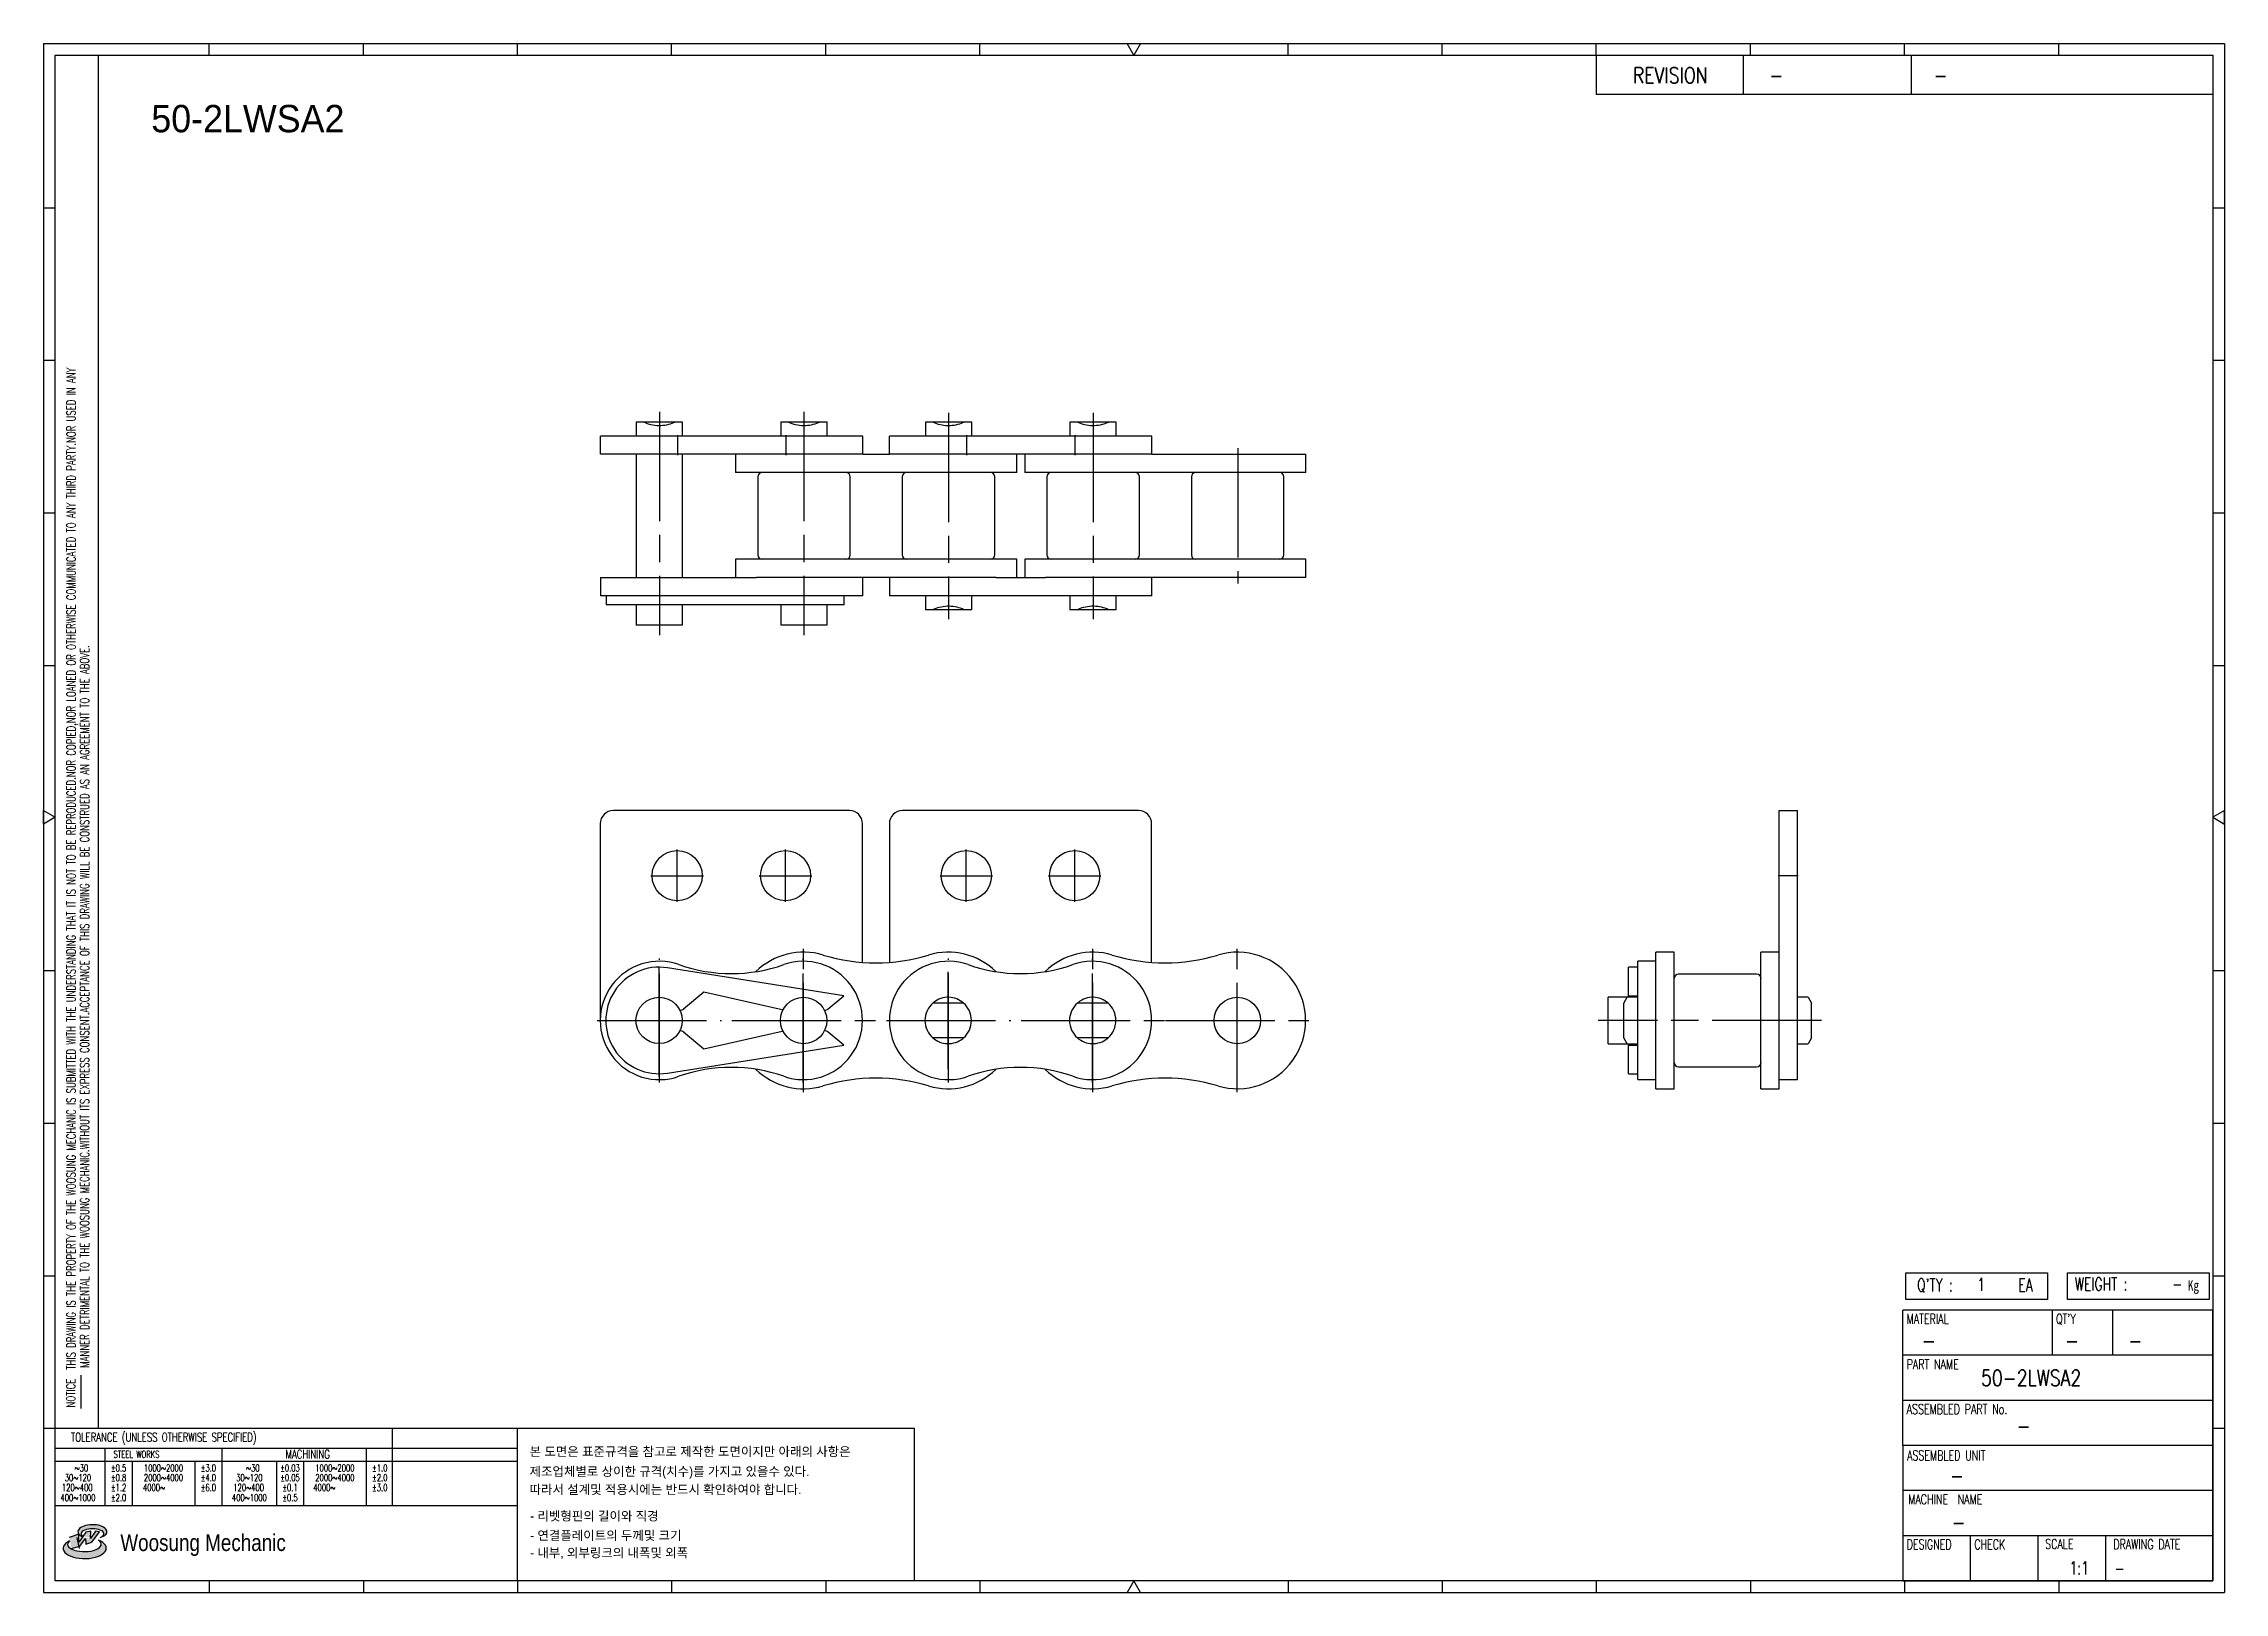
# Model space of a CAD drawing. Header units: millimetres. Extents: x 560 to 800, y 59 to 229.
import ezdxf
from ezdxf.enums import TextEntityAlignment as Align

# ---------------------------------------------------------------- set-up
doc = ezdxf.new("R2010")
doc.units = ezdxf.units.MM
doc.linetypes.add('AM_ISO08W050', pattern=[18, 12, -1.5, 3, -1.5])
doc.layers.add('CL1', color=140, linetype='AM_ISO08W050', lineweight=25)
doc.layers.add('TITLE', color=7, linetype='Continuous')
doc.layers.add('도면레이아웃', color=7, linetype='Continuous')
doc.styles.add('HAN', font='ROMANS.shx', dxfattribs={"width": 0.7, "bigfont": 'whgtxt.shx'})
doc.styles.add('HKD_ST2', font='romans.shx', dxfattribs={"width": 0.7, "height": 4, "bigfont": '@extfont2.shx'})
doc.styles.add('MtXpl_', font='Gulim.ttf')
doc.styles.add('SLDTEXTSTYLE4', font='arial.ttf', dxfattribs={"width": 0.8})

# ---------------------------------------------------------------- blocks, each defined once
blk = doc.blocks.new('MAST')
at = {"layer": '도면레이아웃'}
h = blk.add_hatch(color=10, dxfattribs=at)
h.paths.add_polyline_path([(1.544, 35.177), (1.554, 34.966), (1.779, 35.034), (2.054, 35.422), (1.908, 35.446), (1.728, 35.167), (1.741, 35.439), (1.547, 35.405), (1.292, 35.041), (1.295, 35.33), (0.943, 35.208), (1.03, 34.8), (1.336, 34.885)])
edge = h.paths.add_edge_path()
edge.add_ellipse((1.795, 35.421), major_axis=(-0.53, 0), ratio=0.487785, start_angle=122.36065, end_angle=403.39574)
edge.add_line((1.411, 35.244), (1.419, 35.261))
edge.add_ellipse((1.798, 35.344), major_axis=(-0.423, 0), ratio=0.444396, start_angle=131.58977, end_angle=386.19408, ccw=False)
edge = h.paths.add_edge_path()
edge.add_ellipse((1.512, 34.815), major_axis=(-0.793, 0), ratio=0.480113, start_angle=314.67633, end_angle=590.85213)
edge.add_ellipse((1.501, 34.958), major_axis=(-0.62, 0), ratio=0.43311, start_angle=331.7024, end_angle=574.42495, ccw=False)
at = {"color": 140}
for p, q in [((0, 90.118), (80.15, 90.118)), ((0, 90.118), (0, 33.191)), ((80.15, 90.118), (80.15, 33.191)), ((57.068, 89.693), (57.068, 88.246)), ((62.47, 89.693), (62.47, 88.246)), ((68.635, 89.693), (68.635, 88.246)), ((79.725, 88.246), (57.068, 88.246)), ((68.449, 43.961), (68.449, 44.936)), ((68.449, 44.936), (73.654, 44.936)), ((73.654, 44.936), (73.654, 43.961)), ((74.39, 43.961), (74.39, 44.936)), ((74.39, 44.936), (79.595, 44.936)), ((79.595, 44.936), (79.595, 43.961)), ((68.336, 38.59), (68.336, 43.563)), ((79.725, 43.563), (68.336, 43.563)), ((73.654, 43.961), (68.449, 43.961)), ((73.827, 43.563), (73.827, 41.905)), ((79.595, 43.961), (74.39, 43.961)), ((76.037, 43.563), (76.037, 41.905)), ((79.725, 38.59), (79.725, 43.563)), ((79.725, 41.905), (68.336, 41.905)), ((79.725, 40.248), (68.336, 40.248)), ((68.336, 38.59), (68.336, 33.616)), ((79.725, 38.59), (68.336, 38.59)), ((79.725, 33.616), (79.725, 38.59)), ((79.725, 36.932), (68.336, 36.932)), ((79.725, 35.274), (68.336, 35.274)), ((70.822, 33.616), (70.822, 35.274)), ((73.309, 33.616), (73.309, 35.274)), ((75.796, 33.616), (75.796, 35.274)), ((0, 33.191), (80.15, 33.191)), ((68.336, 33.616), (79.725, 33.616))]:
    blk.add_line(p, q, dxfattribs=at)
for p, q in [((6.089, 89.693), (6.089, 90.118)), ((11.753, 89.693), (11.753, 90.118)), ((17.418, 89.693), (17.418, 90.118)), ((23.082, 89.693), (23.082, 90.118)), ((28.746, 89.693), (28.746, 90.118)), ((34.411, 89.693), (34.411, 90.118)), ((45.739, 89.693), (45.739, 90.118)), ((51.404, 89.693), (51.404, 90.118)), ((57.068, 89.693), (57.068, 90.118)), ((62.732, 89.693), (62.732, 90.118)), ((68.397, 89.693), (68.397, 90.118)), ((74.061, 89.693), (74.061, 90.118)), ((0, 84.085), (0.425, 84.085)), ((79.725, 84.085), (80.15, 84.085)), ((0, 78.478), (0.425, 78.478)), ((79.725, 78.478), (80.15, 78.478)), ((0, 72.87), (0.425, 72.87)), ((79.725, 72.87), (80.15, 72.87)), ((0, 67.262), (0.425, 67.262)), ((79.725, 67.262), (80.15, 67.262)), ((0, 56.047), (0.425, 56.047)), ((79.725, 56.047), (80.15, 56.047)), ((0, 50.439), (0.425, 50.439)), ((79.725, 50.439), (80.15, 50.439)), ((0, 44.832), (0.425, 44.832)), ((79.725, 44.832), (80.15, 44.832)), ((1.377, 39.947), (1.377, 41.174)), ((0, 39.224), (0.425, 39.224)), ((79.725, 39.224), (80.15, 39.224)), ((6.089, 33.616), (6.089, 33.191)), ((11.753, 33.616), (11.753, 33.191)), ((17.418, 33.616), (17.418, 33.191)), ((23.082, 33.616), (23.082, 33.191)), ((28.746, 33.616), (28.746, 33.191)), ((34.411, 33.616), (34.411, 33.191)), ((45.739, 33.616), (45.739, 33.191)), ((51.404, 33.616), (51.404, 33.191)), ((57.068, 33.616), (57.068, 33.191)), ((62.732, 33.616), (62.732, 33.191)), ((68.397, 33.616), (68.397, 33.191)), ((74.061, 33.616), (74.061, 33.191))]:
    blk.add_line(p, q)
at = {"color": 2}
for p, q in [((2.017, 39.224), (2.017, 89.693)), ((0.425, 39.224), (17.418, 39.224)), ((0.425, 38.487), (17.418, 38.487)), ((2.257, 38.487), (2.257, 36.382)), ((6.557, 38.5), (6.557, 36.382)), ((11.857, 38.487), (11.857, 36.382)), ((12.816, 39.224), (12.816, 36.382)), ((17.418, 33.616), (17.418, 39.224)), ((0.425, 38.012), (17.418, 38.012)), ((3.257, 38.012), (3.257, 36.382)), ((5.557, 38.012), (5.557, 36.382)), ((8.557, 38.012), (8.557, 36.382)), ((9.557, 38.026), (9.557, 36.382)), ((0.425, 36.382), (17.418, 36.382))]:
    blk.add_line(p, q, dxfattribs=at)
for points in [[(40.075, 89.693), (39.83, 90.118), (40.32, 90.118)], [(0.425, 61.679), (0, 61.433), (0, 61.924)], [(79.725, 61.679), (80.15, 61.433), (80.15, 61.924)], [(40.075, 33.616), (39.83, 33.191), (40.32, 33.191)]]:
    blk.add_lwpolyline(points, close=True)
at = {"color": 140}
blk.add_lwpolyline([(0.425, 89.693), (79.725, 89.693), (79.725, 33.616), (0.425, 33.616)], close=True, dxfattribs=at)
at = {"layer": '도면레이아웃'}
for p, q in [((1.295, 35.33), (0.943, 35.208)), ((1.547, 35.405), (1.292, 35.041)), ((1.292, 35.041), (1.295, 35.33)), ((1.741, 35.439), (1.547, 35.405)), ((1.908, 35.446), (1.728, 35.167)), ((1.728, 35.167), (1.741, 35.439)), ((1.779, 35.034), (2.054, 35.422)), ((2.054, 35.422), (1.908, 35.446)), ((1.03, 34.8), (1.336, 34.885)), ((1.224, 35.208), (1.311, 34.8)), ((1.224, 35.208), (1.224, 35.208)), ((1.336, 34.885), (1.544, 35.177)), ((1.419, 35.261), (1.411, 35.244)), ((1.544, 35.177), (1.554, 34.966)), ((1.554, 34.966), (1.779, 35.034))]:
    blk.add_line(p, q, dxfattribs=at)
for centre, major_axis, ratio, start_param, end_param in [((1.795, 35.421), (-0.53, 0), 0.487785, 2.135596, 7.040584), ((1.798, 35.344), (-0.423, 0), 0.444396, 2.296675, 6.740358), ((1.512, 34.815), (-0.793, 0), 0.480113, 5.492138, 10.312315), ((1.501, 34.958), (-0.62, 0), 0.43311, 5.789299, 10.025607)]:
    blk.add_ellipse(centre, major_axis=major_axis, ratio=ratio, start_param=start_param, end_param=end_param, dxfattribs=at)
for s, height, style, width, p in [('REVISION', 0.5806, 'HAN', 0.8, (58.415, 88.664)), ('-', 0.581, 'HAN', 0.8, (63.426, 88.664)), ('-', 0.581, 'HAN', 0.8, (69.468, 88.664)), ("Q'TY : ", 0.4746, 'HKD_ST2', 0.7, (68.857, 44.253)), ('1', 0.475, 'HKD_ST2', 0.7, (71.071, 44.275)), ('EA', 0.4746, 'HKD_ST2', 0.7, (72.578, 44.253)), ('WEIGHT : ', 0.4746, 'HKD_ST2', 0.7, (74.65, 44.286)), ('-', 0.581, 'HAN', 0.8, (69.029, 42.157)), ('-', 0.581, 'HAN', 0.8, (74.289, 42.157)), ('-', 0.581, 'HAN', 0.8, (76.623, 42.157)), ('-', 0.581, 'HAN', 0.8, (72.515, 39.013)), ('-', 0.581, 'HAN', 0.8, (70.067, 37.189)), ('-', 0.581, 'HAN', 0.8, (70.126, 35.48)), ('1:1', 0.4746, 'HKD_ST2', 0.7, (74.458, 33.848)), ('-', 0.475, 'HKD_ST2', 0.7, (76.112, 33.837))]:
    blk.add_text(s, height=height, dxfattribs=dict(style=style, width=width)).set_placement(p)
at = {"color": 6, "style": 'HKD_ST2', "width": 0.7}
for s, p in [(' THIS DRAWING IS THE PROPERTY OF THE WOOSUNG MECHANIC IS SUBMITTED WITH THE UNDERSTANDING THAT IT IS NOT TO BE REPRODUCED.NOR COPIED,NOR LOANED OR OTHERWISE COMMUNICATED TO ANY THIRD PARTY.NOR USED IN ANY', (1.173, 41.217)), ('MANNER DETRIMENTAL TO THE WOOSUNG MECHANIC.WITHOUT ITS EXPRESS CONSENT.ACCEPTANCE OF THIS DRAWING WILL BE CONSTRUED AS AN AGREEMENT TO THE ABOVE.', (1.672, 41.447))]:
    blk.add_text(s, height=0.326266, rotation=90, dxfattribs=at).set_placement(p)
at = {"style": 'HKD_ST2', "width": 0.7}
blk.add_text('-', height=0.475, dxfattribs=at).set_placement((78.613, 44.286), align=Align.RIGHT)
at = {"color": 254, "style": 'HKD_ST2', "width": 0.7}
for s, height, p in [('MATERIAL', 0.3651, (68.474, 43.425)), ("QT'Y", 0.3651, (73.965, 43.425)), ('PART NAME', 0.3651, (68.474, 41.756)), ('ASSEMBLED PART No.', 0.36511, (68.474, 40.109)), ('ASSEMBLED UNIT', 0.36511, (68.49, 38.408)), ('MACHINE  NAME', 0.36511, (68.532, 36.794)), ('DESIGNED', 0.3651, (68.474, 35.136)), ('CHECK', 0.3651, (70.961, 35.136)), ('SCALE', 0.3651, (73.566, 35.153)), ('DRAWING DATE', 0.36511, (76.071, 35.141))]:
    blk.add_text(s, height=height, dxfattribs=at).set_placement(p, align=Align.TOP_LEFT)
at = {"style": 'HKD_ST2', "width": 0.7}
blk.add_text('NOTICE', height=0.3263, rotation=90, dxfattribs=at).set_placement((1.163, 39.988))
blk.add_text('TOLERANCE (UNLESS OTHERWISE SPECIFIED)', height=0.32627, dxfattribs=at).set_placement((4.417, 38.896), align=Align.MIDDLE_CENTER)
at = {"color": 4, "style": 'HKD_ST2', "width": 0.7}
for s, height, p in [('%%12630', 0.261, (1.389, 37.762)), ('1000%%1262000', 0.26101, (4.407, 37.762)), ('%%12630', 0.261, (7.689, 37.762)), ('1000%%1262000', 0.26101, (10.707, 37.762)), ('120%%126400', 0.26101, (1.237, 37.045)), ('30%%126120', 0.261, (1.263, 37.411)), ('4000%%126', 0.261, (4.061, 37.045)), ('2000%%1264000', 0.26101, (4.407, 37.411)), ('120%%126400', 0.26101, (7.537, 37.045)), ('30%%126120', 0.261, (7.563, 37.411)), ('4000%%126', 0.261, (10.321, 37.045)), ('2000%%1264000', 0.26101, (10.707, 37.411)), ('400%%1261000', 0.26101, (1.263, 36.67)), ('400%%1261000', 0.26101, (7.563, 36.67))]:
    blk.add_text(s, height=height, dxfattribs=at).set_placement(p, align=Align.MIDDLE_CENTER)
for s, height, p in [('%%P0.5', 0.261, (2.757, 37.762)), ('STEEL WORKS', 0.26101, (3.416, 38.268)), ('%%P3.0', 0.261, (6.057, 37.762)), ('%%P0.03', 0.261, (9.057, 37.762)), ('MACHINING', 0.3263, (9.707, 38.27)), ('%%P1.0', 0.261, (12.357, 37.762)), ('%%P0.8', 0.261, (2.757, 37.411)), ('%%P1.2', 0.261, (2.757, 37.045)), ('%%P4.0', 0.261, (6.057, 37.411)), ('%%P6.0', 0.261, (6.057, 37.045)), ('%%P0.05', 0.261, (9.057, 37.411)), ('%%P0.1', 0.261, (9.057, 37.045)), ('%%P2.0', 0.261, (12.357, 37.411)), ('%%P3.0', 0.261, (12.357, 37.045)), ('%%P2.0', 0.261, (2.757, 36.67)), ('%%P0.5', 0.261, (9.057, 36.67))]:
    blk.add_text(s, height=height, dxfattribs=at).set_placement(p, align=Align.MIDDLE)
at = {"color": 1, "style": 'SLDTEXTSTYLE4', "width": 0.8}
blk.add_text('Woosung Mechanic', height=0.61957, dxfattribs=at).set_placement((2.822, 34.711))
at = {"layer": 'TITLE', "width": 0.8}
blk.add_text('Kg', height=0.3789, dxfattribs=at).set_placement((78.807, 44.286))

msp = doc.modelspace()

# ---------------------------------------------------------------- linework, layer by layer
for p, q in [((625.37, 187.28), (625.37, 185.75)), ((630.46, 187.28), (625.37, 187.28)), ((630.46, 185.75), (630.46, 187.28)), ((646.34, 187.28), (641.25, 187.28)), ((641.25, 187.28), (641.25, 185.75)), ((646.34, 185.75), (646.34, 187.28)), ((662.21, 187.28), (657.12, 187.28)), ((657.12, 187.28), (657.12, 185.75)), ((662.21, 185.75), (662.21, 187.28)), ((678.09, 187.28), (673, 187.28)), ((673, 187.28), (673, 185.75)), ((678.09, 185.75), (678.09, 187.28)), ((650.25, 185.75), (621.45, 185.75)), ((621.45, 183.75), (621.45, 185.75)), ((650.25, 183.75), (650.25, 185.75)), ((682, 185.75), (653.2, 185.75)), ((653.2, 183.75), (653.2, 185.75)), ((682, 183.75), (682, 185.75)), ((650.25, 183.75), (621.45, 183.75)), ((625.37, 183.75), (625.37, 170.22)), ((630.46, 170.22), (630.46, 183.75)), ((636.29, 183.75), (636.29, 181.75)), ((650.25, 183.75), (653.2, 183.75)), ((682, 183.75), (653.2, 183.75)), ((667.17, 181.75), (667.17, 183.75)), ((668.04, 183.75), (668.04, 181.75)), ((682, 183.75), (698.92, 183.75)), ((698.92, 181.75), (698.92, 183.75)), ((667.17, 181.75), (636.29, 181.75)), ((638.71, 181.27), (638.71, 172.69)), ((648.87, 172.69), (648.87, 181.27)), ((654.59, 181.27), (654.59, 172.69)), ((664.75, 172.69), (664.75, 181.27)), ((698.92, 181.75), (668.04, 181.75)), ((670.46, 181.27), (670.46, 172.69)), ((680.62, 172.69), (680.62, 181.27)), ((686.34, 181.27), (686.34, 172.69)), ((696.5, 172.69), (696.5, 181.27)), ((621.45, 170.22), (638.56, 170.22)), ((621.45, 170.22), (621.45, 168.22)), ((667.17, 172.22), (636.29, 172.22)), ((636.29, 172.22), (636.29, 170.22)), ((664.9, 170.22), (638.56, 170.22)), ((650.25, 168.22), (650.25, 170.22)), ((653.2, 170.22), (653.2, 168.22)), ((664.9, 170.22), (670.31, 170.22)), ((667.17, 170.22), (667.17, 172.22)), ((698.92, 172.22), (668.04, 172.22)), ((668.04, 172.22), (668.04, 170.22)), ((698.92, 170.22), (670.31, 170.22)), ((682, 168.22), (682, 170.22)), ((698.92, 170.22), (698.92, 172.22)), ((650.25, 168.22), (621.45, 168.22)), ((622.07, 168.22), (622.07, 167.22)), ((648.21, 167.22), (648.21, 168.22)), ((682, 168.22), (653.2, 168.22)), ((657.12, 168.22), (657.12, 166.68)), ((662.21, 166.68), (662.21, 168.22)), ((673, 168.22), (673, 166.68)), ((678.09, 166.68), (678.09, 168.22)), ((648.21, 167.22), (622.07, 167.22)), ((625.37, 167.22), (625.37, 164.98)), ((630.46, 164.98), (630.46, 167.22)), ((641.25, 167.22), (641.25, 164.98)), ((646.34, 164.98), (646.34, 167.22)), ((662.21, 166.68), (657.12, 166.68)), ((678.09, 166.68), (673, 166.68)), ((630.46, 164.98), (625.37, 164.98)), ((646.34, 164.98), (641.25, 164.98)), ((648.78, 144.62), (622.86, 144.62)), ((680.53, 144.62), (654.61, 144.62)), ((750.88, 129.07), (750.88, 144.62)), ((750.88, 144.62), (752.88, 144.62)), ((752.88, 115.07), (752.88, 144.62)), ((621.42, 143.18), (621.42, 121.57)), ((650.22, 127.96), (650.22, 143.18)), ((653.17, 143.18), (653.17, 127.96)), ((681.97, 127.96), (681.97, 143.18)), ((648.17, 124.28), (628.79, 127.35)), ((735.35, 127.42), (734.35, 127.42)), ((734.35, 124.11), (734.35, 127.42)), ((737.35, 128.07), (735.35, 128.07)), ((735.35, 115.07), (735.35, 128.07)), ((739.35, 129.07), (737.35, 129.07)), ((737.35, 114.07), (737.35, 129.07)), ((739.35, 114.07), (739.35, 129.07)), ((750.88, 129.07), (748.88, 129.07)), ((748.88, 114.07), (748.88, 129.07)), ((750.88, 114.07), (750.88, 129.07)), ((630.58, 122.84), (632.81, 124.71)), ((632.81, 124.71), (641.39, 122.78)), ((748.41, 126.65), (739.83, 126.65)), ((646.46, 122.84), (648.17, 124.28)), ((661.31, 123.48), (657.95, 123.48)), ((677.19, 123.48), (673.82, 123.48)), ((732.12, 119.02), (732.12, 124.11)), ((734.18, 124.11), (732.12, 124.11)), ((733.82, 123.48), (734.18, 124.11)), ((733.82, 119.66), (733.82, 123.48)), ((735.35, 124.11), (734.18, 124.11)), ((734.35, 124.28), (735.35, 124.28)), ((754.05, 124.11), (752.88, 124.11)), ((754.05, 124.11), (754.42, 123.48)), ((754.42, 119.66), (754.42, 123.48)), ((632.81, 118.43), (630.58, 120.3)), ((641.39, 120.35), (632.81, 118.43)), ((648.17, 118.86), (646.46, 120.3)), ((628.79, 115.79), (648.17, 118.86)), ((661.31, 119.66), (657.95, 119.66)), ((677.19, 119.66), (673.82, 119.66)), ((732.12, 119.02), (734.18, 119.02)), ((734.18, 119.02), (733.82, 119.66)), ((734.18, 119.02), (735.35, 119.02)), ((734.35, 115.72), (734.35, 119.02)), ((734.35, 118.86), (735.35, 118.86)), ((752.88, 119.02), (754.05, 119.02)), ((754.42, 119.66), (754.05, 119.02)), ((734.35, 115.72), (735.35, 115.72)), ((735.35, 115.07), (737.35, 115.07)), ((739.83, 116.49), (748.41, 116.49)), ((750.88, 115.07), (752.88, 115.07)), ((737.35, 114.07), (739.35, 114.07)), ((748.88, 114.07), (750.88, 114.07))]:
    msp.add_line(p, q)
for points in [[(626.23, 187.28), (626.41, 187.2), (626.59, 187.13), (626.79, 187.07), (626.99, 187.02), (627.2, 186.97), (627.41, 186.94), (627.63, 186.92), (627.85, 186.91), (628.08, 186.92), (628.3, 186.93), (628.52, 186.96), (628.73, 186.99), (628.94, 187.04), (629.14, 187.09), (629.33, 187.16), (629.5, 187.23), (629.6, 187.28)], [(642.11, 187.28), (642.28, 187.2), (642.47, 187.13), (642.66, 187.07), (642.86, 187.02), (643.07, 186.97), (643.29, 186.94), (643.51, 186.92), (643.73, 186.91), (643.95, 186.92), (644.17, 186.93), (644.39, 186.96), (644.6, 186.99), (644.81, 187.04), (645.01, 187.09), (645.2, 187.16), (645.38, 187.23), (645.48, 187.28)], [(657.98, 187.28), (658.16, 187.2), (658.34, 187.13), (658.54, 187.07), (658.74, 187.02), (658.95, 186.97), (659.16, 186.94), (659.38, 186.92), (659.6, 186.91), (659.83, 186.92), (660.05, 186.93), (660.27, 186.96), (660.48, 186.99), (660.69, 187.04), (660.89, 187.09), (661.08, 187.16), (661.25, 187.23), (661.35, 187.28)], [(673.86, 187.28), (674.03, 187.2), (674.22, 187.13), (674.41, 187.07), (674.61, 187.02), (674.82, 186.97), (675.04, 186.94), (675.26, 186.92), (675.48, 186.91), (675.7, 186.92), (675.92, 186.93), (676.14, 186.96), (676.35, 186.99), (676.56, 187.04), (676.76, 187.09), (676.95, 187.16), (677.13, 187.23), (677.23, 187.28)], [(661.35, 166.68), (661.18, 166.76), (660.99, 166.83), (660.8, 166.9), (660.6, 166.95), (660.39, 166.99), (660.17, 167.02), (659.95, 167.04), (659.73, 167.05), (659.51, 167.05), (659.29, 167.03), (659.07, 167.01), (658.86, 166.97), (658.65, 166.93), (658.45, 166.87), (658.26, 166.8), (658.08, 166.73), (657.98, 166.68)], [(677.23, 166.68), (677.05, 166.76), (676.87, 166.83), (676.67, 166.9), (676.47, 166.95), (676.26, 166.99), (676.05, 167.02), (675.83, 167.04), (675.6, 167.05), (675.38, 167.05), (675.16, 167.03), (674.94, 167.01), (674.73, 166.97), (674.52, 166.93), (674.32, 166.87), (674.13, 166.8), (673.95, 166.73), (673.86, 166.68)], [(661.31, 123.48), (661.14, 123.62), (660.96, 123.74), (660.76, 123.85), (660.56, 123.94), (660.35, 124.01), (660.13, 124.06), (659.91, 124.1), (659.69, 124.11), (659.47, 124.11), (659.25, 124.09), (659.03, 124.04), (658.82, 123.98), (658.61, 123.9), (658.41, 123.8), (658.22, 123.69), (658.04, 123.56), (657.95, 123.48)], [(677.19, 123.48), (677.02, 123.62), (676.83, 123.74), (676.64, 123.85), (676.43, 123.94), (676.22, 124.01), (676.01, 124.06), (675.79, 124.1), (675.57, 124.11), (675.35, 124.11), (675.12, 124.09), (674.91, 124.04), (674.69, 123.98), (674.49, 123.9), (674.29, 123.8), (674.1, 123.69), (673.92, 123.56), (673.82, 123.48)], [(657.95, 119.66), (658.12, 119.52), (658.3, 119.4), (658.5, 119.29), (658.7, 119.2), (658.91, 119.13), (659.13, 119.08), (659.35, 119.04), (659.57, 119.03), (659.79, 119.03), (660.01, 119.05), (660.23, 119.1), (660.44, 119.16), (660.65, 119.24), (660.85, 119.34), (661.04, 119.45), (661.22, 119.58), (661.31, 119.66)], [(673.82, 119.66), (673.99, 119.52), (674.18, 119.4), (674.37, 119.29), (674.58, 119.2), (674.79, 119.13), (675, 119.08), (675.22, 119.04), (675.44, 119.03), (675.66, 119.03), (675.88, 119.05), (676.1, 119.1), (676.32, 119.16), (676.52, 119.24), (676.72, 119.34), (676.91, 119.45), (677.09, 119.58), (677.19, 119.66)]]:
    msp.add_lwpolyline(points)
at = {"color": 140}
msp.add_lwpolyline([(612.34, 76.78), (655.9, 76.78), (655.9, 60.03), (612.34, 60.03)], close=True, dxfattribs=at)
for centre, radius in [((629.87, 137.47), 2.75), ((641.77, 137.47), 2.75), ((661.62, 137.47), 2.75), ((673.52, 137.47), 2.75), ((627.88, 121.57), 2.54), ((643.75, 121.57), 2.55), ((691.38, 121.57), 2.55)]:
    msp.add_circle(centre, radius)
for centre, radius, start, end in [((639.19, 181.27), 0.476, 90, 180), ((648.4, 181.27), 0.476, 360, 90), ((655.06, 181.27), 0.477, 90, 180), ((664.27, 181.27), 0.477, 0, 90), ((670.94, 181.27), 0.476, 90, 180), ((680.15, 181.27), 0.476, 360, 90), ((686.81, 181.27), 0.477, 90, 180), ((696.02, 181.27), 0.477, 0, 90), ((639.19, 172.69), 0.476, 180, 270), ((648.4, 172.69), 0.476, 270, 0), ((655.06, 172.69), 0.477, 180, 270), ((664.27, 172.69), 0.477, 270, 360), ((670.94, 172.69), 0.476, 180, 270), ((680.15, 172.69), 0.476, 270, 0), ((686.81, 172.69), 0.477, 180, 270), ((696.02, 172.69), 0.477, 270, 360), ((622.86, 143.18), 1.44, 90, 180), ((648.78, 143.18), 1.44, 360, 90), ((654.61, 143.18), 1.44, 90, 180), ((680.53, 143.18), 1.44, 360, 90), ((627.92, 121.57), 6.5, 70.7204, 289.2796), ((627.88, 121.57), 5.85, 81, 279), ((635.82, 144.15), 17.43, 250.7204, 289.2796), ((643.75, 121.57), 7.5, 73.3282, 134.2894), ((643.72, 121.57), 6.5, 250.7204, 109.2796), ((651.69, 148.07), 20.17, 253.3282, 286.6718), ((659.67, 121.57), 6.5, 70.7204, 289.2796), ((659.63, 121.57), 7.5, 45.7106, 106.6718), ((667.57, 144.15), 17.43, 250.7204, 289.2796), ((675.5, 121.57), 7.5, 73.3282, 134.2894), ((675.47, 121.57), 6.5, 250.7204, 109.2796), ((683.44, 148.07), 20.17, 253.3282, 286.6718), ((691.38, 121.57), 7.5, 253.3282, 106.6718), ((739.83, 126.17), 0.477, 90, 180), ((748.41, 126.17), 0.477, 0, 90), ((630.17, 123.34), 0.65, 270.0367, 310), ((641.53, 123.42), 0.65, 257.3421, 267.8776), ((646.04, 123.34), 0.65, 270.0367, 310), ((659.63, 121.57), 2.55, 131.4096, 228.5904), ((659.63, 121.57), 2.55, 311.4096, 48.5904), ((675.5, 121.57), 2.55, 131.4096, 228.5904), ((675.5, 121.57), 2.54, 311.4096, 48.5904), ((630.17, 119.8), 0.65, 50, 89.9633), ((641.53, 119.72), 0.65, 92.1224, 102.6579), ((646.04, 119.8), 0.65, 50, 89.9633), ((635.82, 98.99), 17.43, 70.7204, 109.2796), ((643.75, 121.57), 7.5, 225.7106, 286.6718), ((651.69, 95.07), 20.17, 73.3282, 106.6718), ((659.63, 121.57), 7.5, 253.3282, 314.2894), ((667.57, 98.99), 17.43, 70.7204, 109.2796), ((675.5, 121.57), 7.5, 225.7106, 286.6718), ((683.44, 95.07), 20.17, 73.3282, 106.6718), ((739.83, 116.97), 0.477, 180, 270), ((748.41, 116.97), 0.477, 270, 0)]:
    msp.add_arc(centre, radius, start, end)
at = {"layer": 'CL1'}
for p, q in [((627.92, 188.4), (627.92, 163.87)), ((643.79, 188.4), (643.79, 163.87)), ((659.67, 188.31), (659.67, 165.65)), ((675.54, 188.31), (675.54, 165.65)), ((629.9, 185.85), (629.9, 183.65)), ((641.8, 185.85), (641.8, 183.65)), ((661.65, 185.85), (661.65, 183.65)), ((673.55, 185.85), (673.55, 183.65)), ((691.42, 184.42), (691.42, 169.54)), ((629.87, 134.58), (629.87, 140.36)), ((641.77, 134.58), (641.77, 140.36)), ((661.62, 134.58), (661.62, 140.36)), ((673.52, 134.58), (673.52, 140.36)), ((626.98, 137.47), (632.75, 137.47)), ((638.88, 137.47), (644.65, 137.47)), ((658.73, 137.47), (664.5, 137.47)), ((670.63, 137.47), (676.4, 137.47)), ((752.98, 137.47), (750.78, 137.47)), ((643.75, 113.69), (643.75, 129.44)), ((675.5, 113.69), (675.5, 129.44)), ((691.38, 113.69), (691.38, 129.44)), ((627.88, 115.43), (627.88, 127.71)), ((627.92, 114.74), (627.92, 128.39)), ((643.72, 114.74), (643.72, 128.39)), ((659.67, 114.74), (659.67, 128.39)), ((675.47, 114.74), (675.47, 128.39)), ((659.63, 116.24), (659.63, 126.9)), ((621.09, 121.57), (634.74, 121.57)), ((635.88, 121.57), (651.63, 121.57)), ((652.84, 121.57), (666.49, 121.57)), ((667.63, 121.57), (683.38, 121.57)), ((683.5, 121.57), (699.25, 121.57)), ((755.53, 121.57), (731, 121.57))]:
    msp.add_line(p, q, dxfattribs=at)

# ---------------------------------------------------------------- block references
at = {"color": 140, "xscale": 2.987860568001075, "yscale": 2.987860568001075, "zscale": 2.987860568001075}
msp.add_blockref('MAST', (560.29, -40.41), dxfattribs=at)

# ---------------------------------------------------------------- texts
at = {"color": 254, "style": 'MtXpl_'}
msp.add_text('50-2LWSA2', height=3.007, dxfattribs=at).set_placement((572.12, 219.11))
at = {"style": 'HAN', "width": 0.8}
msp.add_text('50-2LWSA2', height=1.735, dxfattribs=at).set_placement((773.05, 81.45))
at = {"color": 140, "style": 'MtXpl_'}
for s, p in [('본 도면은 표준규격을 참고로 제작한 도면이지만 아래의 사항은', (613.66, 73.73)), ('제조업체별로 상이한 규격(치수)를 가지고 있을수 있다.', (613.66, 71.55)), ('따라서 설계및 적용시에는 반드시 확인하여야 합니다.', (613.66, 69.56)), ('- 리벳형핀의 길이와 직경', (613.72, 66.65)), ('- 연결플레이트의 두께및 크기', (613.72, 64.52)), ('- 내부, 외부링크의 내폭및 외폭', (613.72, 62.61))]:
    msp.add_text(s, height=1.0023, dxfattribs=at).set_placement(p)

doc.saveas('drawing.dxf')
